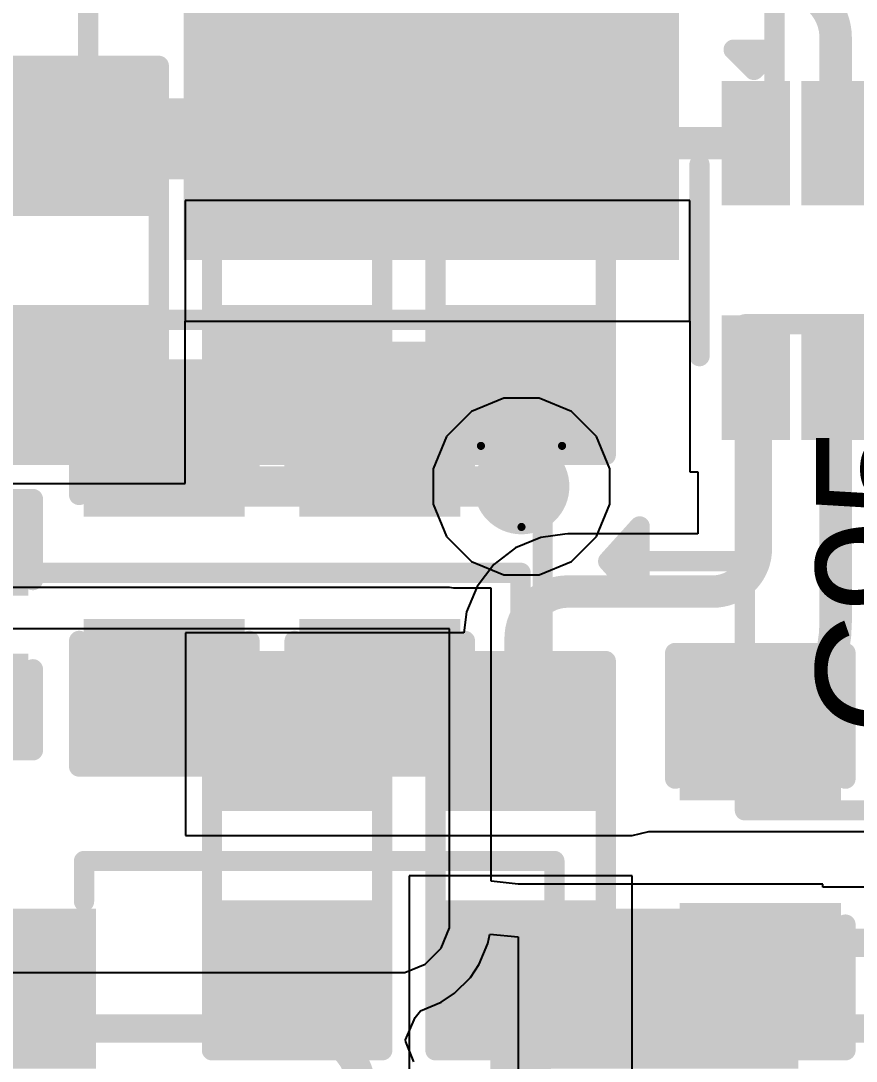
# Model space of a CAD drawing. Header units: inches. Extents: x 0 to 5359, y 0 to 5098.
# Drawn here: x 2.83 to 8.06, y 75.84 to 82.36 of the extents above; entities that cross this region are included whole.
import ezdxf

# ---------------------------------------------------------------- set-up
doc = ezdxf.new("R2010")
doc.units = ezdxf.units.IN
for name, color, linetype in [('Bottom Layer', 5, 'Continuous'), ('Bottom Overlay', 54, 'Continuous'), ('Bottom Paste', 16, 'Continuous'), ('Bottom Solder', 6, 'Continuous'), ('Drill Drawing', 1, 'Continuous'), ('Layer 1', 16, 'Continuous'), ('Layer 2', 76, 'Continuous'), ('Top Layer', 1, 'Continuous'), ('Top Overlay', 2, 'Continuous'), ('Top Paste', 8, 'Continuous'), ('Top Solder', 216, 'Continuous'), ('Via Holes', 16, 'Continuous')]:
    doc.layers.add(name, color=color, linetype=linetype)
doc.styles.add('Arial', font='', dxfattribs={"height": 0.2})
doc.styles.get('Arial').set_extended_font_data('Arial')

# ---------------------------------------------------------------- blocks, each defined once
blk = doc.blocks.new('C____D_4')
at = {"layer": 'Top Layer'}
blk.add_hatch(color=1, dxfattribs=at).paths.add_polyline_path([(1.85, 1.45), (4.25, 1.45), (4.25, -1.45), (1.85, -1.45)])
at = {"layer": 'Top Paste'}
blk.add_hatch(color=8, dxfattribs=at).paths.add_polyline_path([(1.85, 1.45), (4.25, 1.45), (4.25, -1.45), (1.85, -1.45)])
at = {"layer": 'Top Solder'}
blk.add_hatch(color=216, dxfattribs=at).paths.add_polyline_path([(1.7484, 1.5516), (4.3516, 1.5516), (4.3516, -1.5516), (1.7484, -1.5516)])
at = {"layer": 'Top Overlay'}
for points in [[(3.65, 2.15, 0.127, 0.127, 0), (-3.65, 2.15, 0.127, 0.127, 0)], [(3.65, 1.7094, 0.127, 0.127, 0), (3.65, 2.15, 0.127, 0.127, 0)], [(3.65, -2.15, 0.127, 0.127, 0), (3.65, -1.7094, 0.127, 0.127, 0)], [(3.65, -2.15, 0.127, 0.127, 0), (-3.65, -2.15, 0.127, 0.127, 0)]]:
    blk.add_lwpolyline(points, format="xyseb", dxfattribs=at)
for points in [[(3.6183, 2.15, 0.0635, 0.0635, 1), (3.6818, 2.15, 0.0635, 0.0635, 1)], [(3.6183, 2.15, 0.0635, 0.0635, 1), (3.6818, 2.15, 0.0635, 0.0635, 1)], [(3.6183, 1.7094, 0.0635, 0.0635, 1), (3.6818, 1.7094, 0.0635, 0.0635, 1)], [(3.6183, -1.7094, 0.0635, 0.0635, 1), (3.6818, -1.7094, 0.0635, 0.0635, 1)], [(3.6183, -2.15, 0.0635, 0.0635, 1), (3.6818, -2.15, 0.0635, 0.0635, 1)], [(3.6183, -2.15, 0.0635, 0.0635, 1), (3.6818, -2.15, 0.0635, 0.0635, 1)]]:
    blk.add_lwpolyline(points, format="xyseb", close=True, dxfattribs=at)
blk = doc.blocks.new('SOT_583_B_5')
at = {"layer": 'Bottom Layer'}
for points in [[(-1.07, 0.91), (-0.4, 0.91), (-0.4, 0.59), (-1.07, 0.59)], [(0.4, 0.91), (1.07, 0.91), (1.07, 0.59), (0.4, 0.59)], [(-1.07, 0.41), (-0.4, 0.41), (-0.4, 0.09), (-1.07, 0.09)], [(0.4, 0.41), (1.07, 0.41), (1.07, 0.09), (0.4, 0.09)], [(-1.07, -0.09), (-0.4, -0.09), (-0.4, -0.41), (-1.07, -0.41)], [(0.4, -0.09), (1.07, -0.09), (1.07, -0.41), (0.4, -0.41)], [(-1.07, -0.59), (-0.4, -0.59), (-0.4, -0.91), (-1.07, -0.91)], [(0.4, -0.59), (1.07, -0.59), (1.07, -0.91), (0.4, -0.91)]]:
    blk.add_hatch(color=5, dxfattribs=at).paths.add_polyline_path(points)
at = {"layer": 'Bottom Paste'}
for points in [[(-1.07, 0.91), (-0.4, 0.91), (-0.4, 0.59), (-1.07, 0.59)], [(0.4, 0.91), (1.07, 0.91), (1.07, 0.59), (0.4, 0.59)], [(-1.07, 0.41), (-0.4, 0.41), (-0.4, 0.09), (-1.07, 0.09)], [(0.4, 0.41), (1.07, 0.41), (1.07, 0.09), (0.4, 0.09)], [(-1.07, -0.09), (-0.4, -0.09), (-0.4, -0.41), (-1.07, -0.41)], [(0.4, -0.09), (1.07, -0.09), (1.07, -0.41), (0.4, -0.41)], [(-1.07, -0.59), (-0.4, -0.59), (-0.4, -0.91), (-1.07, -0.91)], [(0.4, -0.59), (1.07, -0.59), (1.07, -0.91), (0.4, -0.91)]]:
    blk.add_hatch(color=16, dxfattribs=at).paths.add_polyline_path(points)
at = {"layer": 'Bottom Solder'}
for points in [[(-1.125, 0.965), (-0.345, 0.965), (-0.345, 0.535), (-1.125, 0.535)], [(0.345, 0.965), (1.125, 0.965), (1.125, 0.535), (0.345, 0.535)], [(-1.125, 0.465), (-0.345, 0.465), (-0.345, 0.035), (-1.125, 0.035)], [(0.345, 0.465), (1.125, 0.465), (1.125, 0.035), (0.345, 0.035)], [(-1.125, -0.035), (-0.345, -0.035), (-0.345, -0.465), (-1.125, -0.465)], [(0.345, -0.035), (1.125, -0.035), (1.125, -0.465), (0.345, -0.465)], [(-1.125, -0.535), (-0.345, -0.535), (-0.345, -0.965), (-1.125, -0.965)], [(0.345, -0.535), (1.125, -0.535), (1.125, -0.965), (0.345, -0.965)]]:
    blk.add_hatch(color=6, dxfattribs=at).paths.add_polyline_path(points)
at = {"layer": 'Bottom Overlay'}
for points in [[(0.6, 1.103, 0.127, 0.127, 0), (-0.6, 1.103, 0.127, 0.127, 0)], [(-1.3208, -0.889, 0.127, 0.127, 0), (-1.3208, -0.635, 0.127, 0.127, 0)], [(-1.1938, -0.762, 0.127, 0.127, 0), (-1.3208, -0.635, 0.127, 0.127, 0)], [(-1.3208, -0.889, 0.127, 0.127, 0), (-1.1938, -0.762, 0.127, 0.127, 0)], [(0.6, -1.103, 0.127, 0.127, 0), (-0.6, -1.103, 0.127, 0.127, 0)]]:
    blk.add_lwpolyline(points, format="xyseb", dxfattribs=at)
for points in [[(-0.6317, 1.103, 0.0635, 0.0635, 1), (-0.5682, 1.103, 0.0635, 0.0635, 1)], [(0.5682, 1.103, 0.0635, 0.0635, 1), (0.6317, 1.103, 0.0635, 0.0635, 1)], [(-1.3525, -0.635, 0.0635, 0.0635, 1), (-1.2891, -0.635, 0.0635, 0.0635, 1)], [(-1.3525, -0.635, 0.0635, 0.0635, 1), (-1.2891, -0.635, 0.0635, 0.0635, 1)], [(-1.2255, -0.762, 0.0635, 0.0635, 1), (-1.1621, -0.762, 0.0635, 0.0635, 1)], [(-1.2255, -0.762, 0.0635, 0.0635, 1), (-1.1621, -0.762, 0.0635, 0.0635, 1)], [(-1.3525, -0.889, 0.0635, 0.0635, 1), (-1.2891, -0.889, 0.0635, 0.0635, 1)], [(-1.3525, -0.889, 0.0635, 0.0635, 1), (-1.2891, -0.889, 0.0635, 0.0635, 1)], [(-0.6317, -1.103, 0.0635, 0.0635, 1), (-0.5682, -1.103, 0.0635, 0.0635, 1)], [(0.5682, -1.103, 0.0635, 0.0635, 1), (0.6317, -1.103, 0.0635, 0.0635, 1)]]:
    blk.add_lwpolyline(points, format="xyseb", close=True, dxfattribs=at)
blk = doc.blocks.new('10_MSOP_57')
at = {"layer": 'Top Layer'}
for points in [[(-2.9, 1.15), (-1.5, 1.15), (-1.5, 0.85), (-2.9, 0.85)], [(1.5, 1.15), (2.9, 1.15), (2.9, 0.85), (1.5, 0.85)], [(-2.9, 0.65), (-1.5, 0.65), (-1.5, 0.35), (-2.9, 0.35)], [(1.5, 0.65), (2.9, 0.65), (2.9, 0.35), (1.5, 0.35)]]:
    blk.add_hatch(color=1, dxfattribs=at).paths.add_polyline_path(points)
at = {"layer": 'Top Paste'}
for points in [[(-2.9, 1.15), (-1.5, 1.15), (-1.5, 0.85), (-2.9, 0.85)], [(1.5, 1.15), (2.9, 1.15), (2.9, 0.85), (1.5, 0.85)], [(-2.9, 0.65), (-1.5, 0.65), (-1.5, 0.35), (-2.9, 0.35)], [(1.5, 0.65), (2.9, 0.65), (2.9, 0.35), (1.5, 0.35)]]:
    blk.add_hatch(color=8, dxfattribs=at).paths.add_polyline_path(points)
at = {"layer": 'Top Solder'}
for points in [[(-3.0016, 1.2516), (-1.3984, 1.2516), (-1.3984, 0.7484), (-3.0016, 0.7484)], [(1.3984, 1.2516), (3.0016, 1.2516), (3.0016, 0.7484), (1.3984, 0.7484)], [(-3.0016, 0.7516), (-1.3984, 0.7516), (-1.3984, 0.2484), (-3.0016, 0.2484)], [(1.3984, 0.7516), (3.0016, 0.7516), (3.0016, 0.2484), (1.3984, 0.2484)]]:
    blk.add_hatch(color=216, dxfattribs=at).paths.add_polyline_path(points)
at = {"layer": 'Top Overlay'}
for points in [[(-1.4732, 1.5494, 0.127, 0.127, 0), (-1.4732, 1.2954, 0.127, 0.127, 0)], [(-1.4732, 1.5494, 0.127, 0.127, 0), (1.4732, 1.5494, 0.127, 0.127, 0)], [(1.4732, 1.2954, 0.127, 0.127, 0), (1.4732, 1.5494, 0.127, 0.127, 0)]]:
    blk.add_lwpolyline(points, format="xyseb", dxfattribs=at)
for points in [[(-1.505, 1.5494, 0.0635, 0.0635, 1), (-1.4414, 1.5494, 0.0635, 0.0635, 1)], [(-1.505, 1.5494, 0.0635, 0.0635, 1), (-1.4414, 1.5494, 0.0635, 0.0635, 1)], [(1.4414, 1.5494, 0.0635, 0.0635, 1), (1.505, 1.5494, 0.0635, 0.0635, 1)], [(1.4414, 1.5494, 0.0635, 0.0635, 1), (1.505, 1.5494, 0.0635, 0.0635, 1)], [(-1.5049, 1.2954, 0.0635, 0.0635, 1), (-1.4414, 1.2954, 0.0635, 0.0635, 1)], [(1.4414, 1.2954, 0.0635, 0.0635, 1), (1.5049, 1.2954, 0.0635, 0.0635, 1)]]:
    blk.add_lwpolyline(points, format="xyseb", close=True, dxfattribs=at)
blk = doc.blocks.new('R___0603_B_153')
at = {"layer": 'Bottom Layer'}
for points in [[(-1.143, -0.4445), (-1.143, 0.4445), (-0.381, 0.4445), (-0.381, -0.4445)], [(0.381, -0.4445), (0.381, 0.4445), (1.143, 0.4445), (1.143, -0.4445)]]:
    blk.add_hatch(color=5, dxfattribs=at).paths.add_polyline_path(points)
at = {"layer": 'Bottom Paste'}
for points in [[(-1.143, -0.4445), (-1.143, 0.4445), (-0.381, 0.4445), (-0.381, -0.4445)], [(0.381, -0.4445), (0.381, 0.4445), (1.143, 0.4445), (1.143, -0.4445)]]:
    blk.add_hatch(color=16, dxfattribs=at).paths.add_polyline_path(points)
at = {"layer": 'Bottom Solder'}
for points in [[(-1.2446, -0.5461), (-1.2446, 0.5461), (-0.2794, 0.5461), (-0.2794, -0.5461)], [(0.2794, -0.5461), (0.2794, 0.5461), (1.2446, 0.5461), (1.2446, -0.5461)]]:
    blk.add_hatch(color=6, dxfattribs=at).paths.add_polyline_path(points)
at = {"layer": 'Bottom Overlay'}
for points in [[(-1.2192, 0.5334, 0.127, 0.127, 0), (-1.2192, -0.5334, 0.127, 0.127, 0)], [(-1.2192, 0.5334, 0.127, 0.127, 0), (1.2192, 0.5334, 0.127, 0.127, 0)], [(1.2192, 0.5334, 0.127, 0.127, 0), (1.2192, -0.5334, 0.127, 0.127, 0)], [(-1.2192, -0.5334, 0.127, 0.127, 0), (1.2192, -0.5334, 0.127, 0.127, 0)]]:
    blk.add_lwpolyline(points, format="xyseb", dxfattribs=at)
for points in [[(-1.251, 0.5334, 0.0635, 0.0635, 1), (-1.1874, 0.5334, 0.0635, 0.0635, 1)], [(-1.251, 0.5334, 0.0635, 0.0635, 1), (-1.1874, 0.5334, 0.0635, 0.0635, 1)], [(1.1874, 0.5334, 0.0635, 0.0635, 1), (1.251, 0.5334, 0.0635, 0.0635, 1)], [(1.1874, 0.5334, 0.0635, 0.0635, 1), (1.251, 0.5334, 0.0635, 0.0635, 1)], [(-1.251, -0.5334, 0.0635, 0.0635, 1), (-1.1874, -0.5334, 0.0635, 0.0635, 1)], [(-1.251, -0.5334, 0.0635, 0.0635, 1), (-1.1874, -0.5334, 0.0635, 0.0635, 1)], [(1.1874, -0.5334, 0.0635, 0.0635, 1), (1.251, -0.5334, 0.0635, 0.0635, 1)], [(1.1874, -0.5334, 0.0635, 0.0635, 1), (1.251, -0.5334, 0.0635, 0.0635, 1)]]:
    blk.add_lwpolyline(points, format="xyseb", close=True, dxfattribs=at)
blk = doc.blocks.new('R___0603_B_154')
at = {"layer": 'Bottom Layer'}
for points in [[(-1.143, -0.4445), (-1.143, 0.4445), (-0.381, 0.4445), (-0.381, -0.4445)], [(0.381, -0.4445), (0.381, 0.4445), (1.143, 0.4445), (1.143, -0.4445)]]:
    blk.add_hatch(color=5, dxfattribs=at).paths.add_polyline_path(points)
at = {"layer": 'Bottom Paste'}
for points in [[(-1.143, -0.4445), (-1.143, 0.4445), (-0.381, 0.4445), (-0.381, -0.4445)], [(0.381, -0.4445), (0.381, 0.4445), (1.143, 0.4445), (1.143, -0.4445)]]:
    blk.add_hatch(color=16, dxfattribs=at).paths.add_polyline_path(points)
at = {"layer": 'Bottom Solder'}
for points in [[(-1.2446, -0.5461), (-1.2446, 0.5461), (-0.2794, 0.5461), (-0.2794, -0.5461)], [(0.2794, -0.5461), (0.2794, 0.5461), (1.2446, 0.5461), (1.2446, -0.5461)]]:
    blk.add_hatch(color=6, dxfattribs=at).paths.add_polyline_path(points)
at = {"layer": 'Bottom Overlay'}
for points in [[(1.2192, 0.5334, 0.127, 0.127, 0), (-1.2192, 0.5334, 0.127, 0.127, 0)], [(-1.2192, 0.5334, 0.127, 0.127, 0), (-1.2192, -0.5334, 0.127, 0.127, 0)], [(1.2192, 0.5334, 0.127, 0.127, 0), (1.2192, -0.5334, 0.127, 0.127, 0)], [(-1.2192, -0.5334, 0.127, 0.127, 0), (1.2192, -0.5334, 0.127, 0.127, 0)]]:
    blk.add_lwpolyline(points, format="xyseb", dxfattribs=at)
for points in [[(-1.251, 0.5334, 0.0635, 0.0635, 1), (-1.1874, 0.5334, 0.0635, 0.0635, 1)], [(-1.251, 0.5334, 0.0635, 0.0635, 1), (-1.1874, 0.5334, 0.0635, 0.0635, 1)], [(1.1875, 0.5334, 0.0635, 0.0635, 1), (1.251, 0.5334, 0.0635, 0.0635, 1)], [(1.1875, 0.5334, 0.0635, 0.0635, 1), (1.251, 0.5334, 0.0635, 0.0635, 1)], [(-1.2509, -0.5334, 0.0635, 0.0635, 1), (-1.1874, -0.5334, 0.0635, 0.0635, 1)], [(-1.2509, -0.5334, 0.0635, 0.0635, 1), (-1.1874, -0.5334, 0.0635, 0.0635, 1)], [(1.1875, -0.5334, 0.0635, 0.0635, 1), (1.251, -0.5334, 0.0635, 0.0635, 1)], [(1.1875, -0.5334, 0.0635, 0.0635, 1), (1.251, -0.5334, 0.0635, 0.0635, 1)]]:
    blk.add_lwpolyline(points, format="xyseb", close=True, dxfattribs=at)
blk = doc.blocks.new('R___0603_B_155')
at = {"layer": 'Bottom Layer'}
for points in [[(-1.143, -0.4445), (-1.143, 0.4445), (-0.381, 0.4445), (-0.381, -0.4445)], [(0.381, -0.4445), (0.381, 0.4445), (1.143, 0.4445), (1.143, -0.4445)]]:
    blk.add_hatch(color=5, dxfattribs=at).paths.add_polyline_path(points)
at = {"layer": 'Bottom Paste'}
for points in [[(-1.143, -0.4445), (-1.143, 0.4445), (-0.381, 0.4445), (-0.381, -0.4445)], [(0.381, -0.4445), (0.381, 0.4445), (1.143, 0.4445), (1.143, -0.4445)]]:
    blk.add_hatch(color=16, dxfattribs=at).paths.add_polyline_path(points)
at = {"layer": 'Bottom Solder'}
for points in [[(-1.2446, -0.5461), (-1.2446, 0.5461), (-0.2794, 0.5461), (-0.2794, -0.5461)], [(0.2794, -0.5461), (0.2794, 0.5461), (1.2446, 0.5461), (1.2446, -0.5461)]]:
    blk.add_hatch(color=6, dxfattribs=at).paths.add_polyline_path(points)
at = {"layer": 'Bottom Overlay'}
for points in [[(-1.2192, 0.5334, 0.127, 0.127, 0), (-1.2192, -0.5334, 0.127, 0.127, 0)], [(-1.2192, 0.5334, 0.127, 0.127, 0), (1.2192, 0.5334, 0.127, 0.127, 0)], [(1.2192, 0.5334, 0.127, 0.127, 0), (1.2192, -0.5334, 0.127, 0.127, 0)], [(-1.2192, -0.5334, 0.127, 0.127, 0), (1.2192, -0.5334, 0.127, 0.127, 0)]]:
    blk.add_lwpolyline(points, format="xyseb", dxfattribs=at)
for points in [[(-1.251, 0.5334, 0.0635, 0.0635, 1), (-1.1874, 0.5334, 0.0635, 0.0635, 1)], [(-1.251, 0.5334, 0.0635, 0.0635, 1), (-1.1874, 0.5334, 0.0635, 0.0635, 1)], [(1.1874, 0.5334, 0.0635, 0.0635, 1), (1.251, 0.5334, 0.0635, 0.0635, 1)], [(1.1874, 0.5334, 0.0635, 0.0635, 1), (1.251, 0.5334, 0.0635, 0.0635, 1)], [(-1.251, -0.5334, 0.0635, 0.0635, 1), (-1.1874, -0.5334, 0.0635, 0.0635, 1)], [(-1.251, -0.5334, 0.0635, 0.0635, 1), (-1.1874, -0.5334, 0.0635, 0.0635, 1)], [(1.1874, -0.5334, 0.0635, 0.0635, 1), (1.251, -0.5334, 0.0635, 0.0635, 1)], [(1.1874, -0.5334, 0.0635, 0.0635, 1), (1.251, -0.5334, 0.0635, 0.0635, 1)]]:
    blk.add_lwpolyline(points, format="xyseb", close=True, dxfattribs=at)
blk = doc.blocks.new('R___0603_B_156')
at = {"layer": 'Bottom Layer'}
for points in [[(-1.143, -0.4445), (-1.143, 0.4445), (-0.381, 0.4445), (-0.381, -0.4445)], [(0.381, -0.4445), (0.381, 0.4445), (1.143, 0.4445), (1.143, -0.4445)]]:
    blk.add_hatch(color=5, dxfattribs=at).paths.add_polyline_path(points)
at = {"layer": 'Bottom Paste'}
for points in [[(-1.143, -0.4445), (-1.143, 0.4445), (-0.381, 0.4445), (-0.381, -0.4445)], [(0.381, -0.4445), (0.381, 0.4445), (1.143, 0.4445), (1.143, -0.4445)]]:
    blk.add_hatch(color=16, dxfattribs=at).paths.add_polyline_path(points)
at = {"layer": 'Bottom Solder'}
for points in [[(-1.2446, -0.5461), (-1.2446, 0.5461), (-0.2794, 0.5461), (-0.2794, -0.5461)], [(0.2794, -0.5461), (0.2794, 0.5461), (1.2446, 0.5461), (1.2446, -0.5461)]]:
    blk.add_hatch(color=6, dxfattribs=at).paths.add_polyline_path(points)
at = {"layer": 'Bottom Overlay'}
for points in [[(-1.2192, 0.5334, 0.127, 0.127, 0), (1.2192, 0.5334, 0.127, 0.127, 0)], [(-1.2192, -0.5334, 0.127, 0.127, 0), (-1.2192, 0.5334, 0.127, 0.127, 0)], [(1.2192, -0.5334, 0.127, 0.127, 0), (1.2192, 0.5334, 0.127, 0.127, 0)], [(-1.2192, -0.5334, 0.127, 0.127, 0), (1.2192, -0.5334, 0.127, 0.127, 0)]]:
    blk.add_lwpolyline(points, format="xyseb", dxfattribs=at)
for points in [[(-1.251, 0.5334, 0.0635, 0.0635, 1), (-1.1875, 0.5334, 0.0635, 0.0635, 1)], [(-1.251, 0.5334, 0.0635, 0.0635, 1), (-1.1875, 0.5334, 0.0635, 0.0635, 1)], [(1.1874, 0.5334, 0.0635, 0.0635, 1), (1.251, 0.5334, 0.0635, 0.0635, 1)], [(1.1874, 0.5334, 0.0635, 0.0635, 1), (1.251, 0.5334, 0.0635, 0.0635, 1)], [(-1.251, -0.5334, 0.0635, 0.0635, 1), (-1.1874, -0.5334, 0.0635, 0.0635, 1)], [(-1.251, -0.5334, 0.0635, 0.0635, 1), (-1.1874, -0.5334, 0.0635, 0.0635, 1)], [(1.1874, -0.5334, 0.0635, 0.0635, 1), (1.251, -0.5334, 0.0635, 0.0635, 1)], [(1.1874, -0.5334, 0.0635, 0.0635, 1), (1.251, -0.5334, 0.0635, 0.0635, 1)]]:
    blk.add_lwpolyline(points, format="xyseb", close=True, dxfattribs=at)
blk = doc.blocks.new('R___0603_B_159')
at = {"layer": 'Bottom Layer'}
for points in [[(-1.143, -0.4445), (-1.143, 0.4445), (-0.381, 0.4445), (-0.381, -0.4445)], [(0.381, -0.4445), (0.381, 0.4445), (1.143, 0.4445), (1.143, -0.4445)]]:
    blk.add_hatch(color=5, dxfattribs=at).paths.add_polyline_path(points)
at = {"layer": 'Bottom Paste'}
for points in [[(-1.143, -0.4445), (-1.143, 0.4445), (-0.381, 0.4445), (-0.381, -0.4445)], [(0.381, -0.4445), (0.381, 0.4445), (1.143, 0.4445), (1.143, -0.4445)]]:
    blk.add_hatch(color=16, dxfattribs=at).paths.add_polyline_path(points)
at = {"layer": 'Bottom Solder'}
for points in [[(-1.2446, -0.5461), (-1.2446, 0.5461), (-0.2794, 0.5461), (-0.2794, -0.5461)], [(0.2794, -0.5461), (0.2794, 0.5461), (1.2446, 0.5461), (1.2446, -0.5461)]]:
    blk.add_hatch(color=6, dxfattribs=at).paths.add_polyline_path(points)
at = {"layer": 'Bottom Overlay'}
for points in [[(-1.2192, 0.5334, 0.127, 0.127, 0), (1.2192, 0.5334, 0.127, 0.127, 0)], [(-1.2192, 0.5334, 0.127, 0.127, 0), (-1.2192, -0.5334, 0.127, 0.127, 0)], [(1.2192, 0.5334, 0.127, 0.127, 0), (1.2192, -0.5334, 0.127, 0.127, 0)], [(-1.2192, -0.5334, 0.127, 0.127, 0), (1.2192, -0.5334, 0.127, 0.127, 0)]]:
    blk.add_lwpolyline(points, format="xyseb", dxfattribs=at)
for points in [[(-1.251, 0.5334, 0.0635, 0.0635, 1), (-1.1874, 0.5334, 0.0635, 0.0635, 1)], [(-1.251, 0.5334, 0.0635, 0.0635, 1), (-1.1874, 0.5334, 0.0635, 0.0635, 1)], [(1.1875, 0.5334, 0.0635, 0.0635, 1), (1.251, 0.5334, 0.0635, 0.0635, 1)], [(1.1875, 0.5334, 0.0635, 0.0635, 1), (1.251, 0.5334, 0.0635, 0.0635, 1)], [(-1.251, -0.5334, 0.0635, 0.0635, 1), (-1.1874, -0.5334, 0.0635, 0.0635, 1)], [(-1.251, -0.5334, 0.0635, 0.0635, 1), (-1.1874, -0.5334, 0.0635, 0.0635, 1)], [(1.1874, -0.5334, 0.0635, 0.0635, 1), (1.251, -0.5334, 0.0635, 0.0635, 1)], [(1.1874, -0.5334, 0.0635, 0.0635, 1), (1.251, -0.5334, 0.0635, 0.0635, 1)]]:
    blk.add_lwpolyline(points, format="xyseb", close=True, dxfattribs=at)
blk = doc.blocks.new('C___0402_294')
at = {"layer": 'Top Layer'}
for points in [[(-0.6985, -0.3175), (-0.6985, 0.3175), (-0.2413, 0.3175), (-0.2413, -0.3175)], [(0.2413, -0.3175), (0.2413, 0.3175), (0.6985, 0.3175), (0.6985, -0.3175)]]:
    blk.add_hatch(color=1, dxfattribs=at).paths.add_polyline_path(points)
at = {"layer": 'Top Paste'}
for points in [[(-0.6985, -0.3175), (-0.6985, 0.3175), (-0.2413, 0.3175), (-0.2413, -0.3175)], [(0.2413, -0.3175), (0.2413, 0.3175), (0.6985, 0.3175), (0.6985, -0.3175)]]:
    blk.add_hatch(color=8, dxfattribs=at).paths.add_polyline_path(points)
at = {"layer": 'Top Solder'}
for points in [[(-0.7585, -0.3775), (-0.7585, 0.3775), (-0.1813, 0.3775), (-0.1813, -0.3775)], [(0.1813, -0.3775), (0.1813, 0.3775), (0.7585, 0.3775), (0.7585, -0.3775)]]:
    blk.add_hatch(color=216, dxfattribs=at).paths.add_polyline_path(points)
at = {"layer": 'Top Overlay'}
for points in [[(-0.7874, 0.4064, 0.127, 0.127, 0), (-0.2794, 0.4064, 0.127, 0.127, 0)], [(-0.7874, -0.4064, 0.127, 0.127, 0), (-0.7874, 0.4064, 0.127, 0.127, 0)], [(0.7874, 0.4064, 0.127, 0.127, 0), (0.2794, 0.4064, 0.127, 0.127, 0)], [(0.7874, -0.4064, 0.127, 0.127, 0), (0.7874, 0.4064, 0.127, 0.127, 0)], [(-0.7874, -0.4064, 0.127, 0.127, 0), (-0.2794, -0.4064, 0.127, 0.127, 0)], [(0.2794, -0.4064, 0.127, 0.127, 0), (0.7874, -0.4064, 0.127, 0.127, 0)]]:
    blk.add_lwpolyline(points, format="xyseb", dxfattribs=at)
for points in [[(-0.8191, 0.4064, 0.0635, 0.0635, 1), (-0.7556, 0.4064, 0.0635, 0.0635, 1)], [(-0.8191, 0.4064, 0.0635, 0.0635, 1), (-0.7556, 0.4064, 0.0635, 0.0635, 1)], [(-0.3112, 0.4064, 0.0635, 0.0635, 1), (-0.2477, 0.4064, 0.0635, 0.0635, 1)], [(0.2477, 0.4064, 0.0635, 0.0635, 1), (0.3111, 0.4064, 0.0635, 0.0635, 1)], [(0.7556, 0.4064, 0.0635, 0.0635, 1), (0.8191, 0.4064, 0.0635, 0.0635, 1)], [(0.7556, 0.4064, 0.0635, 0.0635, 1), (0.8191, 0.4064, 0.0635, 0.0635, 1)], [(-0.8192, -0.4064, 0.0635, 0.0635, 1), (-0.7557, -0.4064, 0.0635, 0.0635, 1)], [(-0.8192, -0.4064, 0.0635, 0.0635, 1), (-0.7557, -0.4064, 0.0635, 0.0635, 1)], [(-0.3111, -0.4064, 0.0635, 0.0635, 1), (-0.2477, -0.4064, 0.0635, 0.0635, 1)], [(0.2477, -0.4064, 0.0635, 0.0635, 1), (0.3112, -0.4064, 0.0635, 0.0635, 1)], [(0.7556, -0.4064, 0.0635, 0.0635, 1), (0.8191, -0.4064, 0.0635, 0.0635, 1)], [(0.7556, -0.4064, 0.0635, 0.0635, 1), (0.8191, -0.4064, 0.0635, 0.0635, 1)]]:
    blk.add_lwpolyline(points, format="xyseb", close=True, dxfattribs=at)
blk = doc.blocks.new('C___0603_295')
at = {"layer": 'Top Layer'}
for points in [[(-0.381, 0.4445), (-0.381, -0.4445), (-1.143, -0.4445), (-1.143, 0.4445)], [(1.143, 0.4445), (1.143, -0.4445), (0.381, -0.4445), (0.381, 0.4445)]]:
    blk.add_hatch(color=1, dxfattribs=at).paths.add_polyline_path(points)
at = {"layer": 'Top Paste'}
for points in [[(-0.381, 0.4445), (-0.381, -0.4445), (-1.143, -0.4445), (-1.143, 0.4445)], [(1.143, 0.4445), (1.143, -0.4445), (0.381, -0.4445), (0.381, 0.4445)]]:
    blk.add_hatch(color=8, dxfattribs=at).paths.add_polyline_path(points)
at = {"layer": 'Top Solder'}
for points in [[(-0.321, 0.5045), (-0.321, -0.5045), (-1.203, -0.5045), (-1.203, 0.5045)], [(1.203, 0.5045), (1.203, -0.5045), (0.321, -0.5045), (0.321, 0.5045)]]:
    blk.add_hatch(color=216, dxfattribs=at).paths.add_polyline_path(points)
at = {"layer": 'Top Overlay'}
for points in [[(-1.2446, -0.5334, 0.127, 0.127, 0), (-1.2446, 0.5334, 0.127, 0.127, 0)], [(-0.4572, 0.5334, 0.127, 0.127, 0), (-1.2446, 0.5334, 0.127, 0.127, 0)], [(1.2446, 0.5334, 0.127, 0.127, 0), (0.4572, 0.5334, 0.127, 0.127, 0)], [(1.2446, -0.5334, 0.127, 0.127, 0), (1.2446, 0.5334, 0.127, 0.127, 0)], [(-0.4572, -0.5334, 0.127, 0.127, 0), (-1.2446, -0.5334, 0.127, 0.127, 0)], [(1.2446, -0.5334, 0.127, 0.127, 0), (0.4572, -0.5334, 0.127, 0.127, 0)]]:
    blk.add_lwpolyline(points, format="xyseb", dxfattribs=at)
for points in [[(-1.2764, 0.5334, 0.0635, 0.0635, 1), (-1.2129, 0.5334, 0.0635, 0.0635, 1)], [(-1.2764, 0.5334, 0.0635, 0.0635, 1), (-1.2129, 0.5334, 0.0635, 0.0635, 1)], [(-0.489, 0.5334, 0.0635, 0.0635, 1), (-0.4255, 0.5334, 0.0635, 0.0635, 1)], [(0.4254, 0.5334, 0.0635, 0.0635, 1), (0.4889, 0.5334, 0.0635, 0.0635, 1)], [(1.2128, 0.5334, 0.0635, 0.0635, 1), (1.2764, 0.5334, 0.0635, 0.0635, 1)], [(1.2128, 0.5334, 0.0635, 0.0635, 1), (1.2764, 0.5334, 0.0635, 0.0635, 1)], [(-1.2764, -0.5334, 0.0635, 0.0635, 1), (-1.2129, -0.5334, 0.0635, 0.0635, 1)], [(-1.2764, -0.5334, 0.0635, 0.0635, 1), (-1.2129, -0.5334, 0.0635, 0.0635, 1)], [(-0.489, -0.5334, 0.0635, 0.0635, 1), (-0.4255, -0.5334, 0.0635, 0.0635, 1)], [(0.4254, -0.5334, 0.0635, 0.0635, 1), (0.4889, -0.5334, 0.0635, 0.0635, 1)], [(1.2128, -0.5334, 0.0635, 0.0635, 1), (1.2764, -0.5334, 0.0635, 0.0635, 1)], [(1.2128, -0.5334, 0.0635, 0.0635, 1), (1.2764, -0.5334, 0.0635, 0.0635, 1)]]:
    blk.add_lwpolyline(points, format="xyseb", close=True, dxfattribs=at)
blk = doc.blocks.new('C___0603_296')
at = {"layer": 'Top Layer'}
for points in [[(-0.381, 0.4445), (-0.381, -0.4445), (-1.143, -0.4445), (-1.143, 0.4445)], [(1.143, 0.4445), (1.143, -0.4445), (0.381, -0.4445), (0.381, 0.4445)]]:
    blk.add_hatch(color=1, dxfattribs=at).paths.add_polyline_path(points)
at = {"layer": 'Top Paste'}
for points in [[(-0.381, 0.4445), (-0.381, -0.4445), (-1.143, -0.4445), (-1.143, 0.4445)], [(1.143, 0.4445), (1.143, -0.4445), (0.381, -0.4445), (0.381, 0.4445)]]:
    blk.add_hatch(color=8, dxfattribs=at).paths.add_polyline_path(points)
at = {"layer": 'Top Solder'}
for points in [[(-0.321, 0.5045), (-0.321, -0.5045), (-1.203, -0.5045), (-1.203, 0.5045)], [(1.203, 0.5045), (1.203, -0.5045), (0.321, -0.5045), (0.321, 0.5045)]]:
    blk.add_hatch(color=216, dxfattribs=at).paths.add_polyline_path(points)
at = {"layer": 'Top Overlay'}
for points in [[(-1.2446, -0.5334, 0.127, 0.127, 0), (-1.2446, 0.5334, 0.127, 0.127, 0)], [(-0.4572, 0.5334, 0.127, 0.127, 0), (-1.2446, 0.5334, 0.127, 0.127, 0)], [(1.2446, 0.5334, 0.127, 0.127, 0), (0.4572, 0.5334, 0.127, 0.127, 0)], [(1.2446, -0.5334, 0.127, 0.127, 0), (1.2446, 0.5334, 0.127, 0.127, 0)], [(-0.4572, -0.5334, 0.127, 0.127, 0), (-1.2446, -0.5334, 0.127, 0.127, 0)], [(1.2446, -0.5334, 0.127, 0.127, 0), (0.4572, -0.5334, 0.127, 0.127, 0)]]:
    blk.add_lwpolyline(points, format="xyseb", dxfattribs=at)
for points in [[(-1.2764, 0.5334, 0.0635, 0.0635, 1), (-1.2128, 0.5334, 0.0635, 0.0635, 1)], [(-1.2764, 0.5334, 0.0635, 0.0635, 1), (-1.2128, 0.5334, 0.0635, 0.0635, 1)], [(-0.4889, 0.5334, 0.0635, 0.0635, 1), (-0.4254, 0.5334, 0.0635, 0.0635, 1)], [(0.4254, 0.5334, 0.0635, 0.0635, 1), (0.4889, 0.5334, 0.0635, 0.0635, 1)], [(1.2128, 0.5334, 0.0635, 0.0635, 1), (1.2764, 0.5334, 0.0635, 0.0635, 1)], [(1.2128, 0.5334, 0.0635, 0.0635, 1), (1.2764, 0.5334, 0.0635, 0.0635, 1)], [(-1.2764, -0.5334, 0.0635, 0.0635, 1), (-1.2128, -0.5334, 0.0635, 0.0635, 1)], [(-1.2764, -0.5334, 0.0635, 0.0635, 1), (-1.2128, -0.5334, 0.0635, 0.0635, 1)], [(-0.4889, -0.5334, 0.0635, 0.0635, 1), (-0.4254, -0.5334, 0.0635, 0.0635, 1)], [(0.4255, -0.5334, 0.0635, 0.0635, 1), (0.489, -0.5334, 0.0635, 0.0635, 1)], [(1.2129, -0.5334, 0.0635, 0.0635, 1), (1.2764, -0.5334, 0.0635, 0.0635, 1)], [(1.2129, -0.5334, 0.0635, 0.0635, 1), (1.2764, -0.5334, 0.0635, 0.0635, 1)]]:
    blk.add_lwpolyline(points, format="xyseb", close=True, dxfattribs=at)
blk = doc.blocks.new('C___0603_B_332')
at = {"layer": 'Bottom Layer'}
for points in [[(-1.143, -0.4445), (-1.143, 0.4445), (-0.381, 0.4445), (-0.381, -0.4445)], [(0.381, -0.4445), (0.381, 0.4445), (1.143, 0.4445), (1.143, -0.4445)]]:
    blk.add_hatch(color=5, dxfattribs=at).paths.add_polyline_path(points)
at = {"layer": 'Bottom Paste'}
for points in [[(-1.143, -0.4445), (-1.143, 0.4445), (-0.381, 0.4445), (-0.381, -0.4445)], [(0.381, -0.4445), (0.381, 0.4445), (1.143, 0.4445), (1.143, -0.4445)]]:
    blk.add_hatch(color=16, dxfattribs=at).paths.add_polyline_path(points)
at = {"layer": 'Bottom Solder'}
for points in [[(-1.203, -0.5045), (-1.203, 0.5045), (-0.321, 0.5045), (-0.321, -0.5045)], [(0.321, -0.5045), (0.321, 0.5045), (1.203, 0.5045), (1.203, -0.5045)]]:
    blk.add_hatch(color=6, dxfattribs=at).paths.add_polyline_path(points)
at = {"layer": 'Bottom Overlay'}
for points in [[(-1.2446, 0.5334, 0.127, 0.127, 0), (-0.4572, 0.5334, 0.127, 0.127, 0)], [(-1.2446, 0.5334, 0.127, 0.127, 0), (-1.2446, -0.5334, 0.127, 0.127, 0)], [(1.2446, 0.5334, 0.127, 0.127, 0), (0.4572, 0.5334, 0.127, 0.127, 0)], [(1.2446, 0.5334, 0.127, 0.127, 0), (1.2446, -0.5334, 0.127, 0.127, 0)], [(-1.2446, -0.5334, 0.127, 0.127, 0), (-0.4572, -0.5334, 0.127, 0.127, 0)], [(0.4572, -0.5334, 0.127, 0.127, 0), (1.2446, -0.5334, 0.127, 0.127, 0)]]:
    blk.add_lwpolyline(points, format="xyseb", dxfattribs=at)
for points in [[(-1.2764, 0.5334, 0.0635, 0.0635, 1), (-1.2128, 0.5334, 0.0635, 0.0635, 1)], [(-1.2764, 0.5334, 0.0635, 0.0635, 1), (-1.2128, 0.5334, 0.0635, 0.0635, 1)], [(-0.4889, 0.5334, 0.0635, 0.0635, 1), (-0.4254, 0.5334, 0.0635, 0.0635, 1)], [(0.4254, 0.5334, 0.0635, 0.0635, 1), (0.4889, 0.5334, 0.0635, 0.0635, 1)], [(1.2128, 0.5334, 0.0635, 0.0635, 1), (1.2764, 0.5334, 0.0635, 0.0635, 1)], [(1.2128, 0.5334, 0.0635, 0.0635, 1), (1.2764, 0.5334, 0.0635, 0.0635, 1)], [(-1.2764, -0.5334, 0.0635, 0.0635, 1), (-1.2128, -0.5334, 0.0635, 0.0635, 1)], [(-1.2764, -0.5334, 0.0635, 0.0635, 1), (-1.2128, -0.5334, 0.0635, 0.0635, 1)], [(-0.4889, -0.5334, 0.0635, 0.0635, 1), (-0.4254, -0.5334, 0.0635, 0.0635, 1)], [(0.4254, -0.5334, 0.0635, 0.0635, 1), (0.4889, -0.5334, 0.0635, 0.0635, 1)], [(1.2128, -0.5334, 0.0635, 0.0635, 1), (1.2764, -0.5334, 0.0635, 0.0635, 1)], [(1.2128, -0.5334, 0.0635, 0.0635, 1), (1.2764, -0.5334, 0.0635, 0.0635, 1)]]:
    blk.add_lwpolyline(points, format="xyseb", close=True, dxfattribs=at)

msp = doc.modelspace()

# ---------------------------------------------------------------- hatches: boundary and pattern name
at = {"layer": 'Bottom Layer'}
h = msp.add_hatch(color=5, dxfattribs=at)
edge = h.paths.add_edge_path()
edge.add_arc((5.968, 79.4411), 0.3, 0, 360)
at = {"layer": 'Layer 1'}
h = msp.add_hatch(color=16, dxfattribs=at)
edge = h.paths.add_edge_path()
edge.add_arc((5.968, 79.4411), 0.3, 0, 360)
at = {"layer": 'Layer 2'}
h = msp.add_hatch(color=76, dxfattribs=at)
edge = h.paths.add_edge_path()
edge.add_arc((5.968, 79.4411), 0.3, 0, 360)
at = {"layer": 'Top Layer'}
h = msp.add_hatch(color=1, dxfattribs=at)
edge = h.paths.add_edge_path()
edge.add_arc((5.968, 79.4411), 0.3, 0, 360)
at = {"layer": 'Via Holes'}
h = msp.add_hatch(color=7, dxfattribs=at)
edge = h.paths.add_edge_path()
edge.add_arc((5.968, 79.4411), 0.15, 0, 360)

# ---------------------------------------------------------------- linework, layer by layer
at = {"layer": 'Bottom Layer'}
for p, q in [((7.022, 81.2319), (3.861, 81.2319)), ((3.861, 81.2319), (3.861, 80.4763)), ((7.022, 80.4763), (7.022, 81.2319)), ((3.861, 80.4763), (7.022, 80.4763)), ((3.861, 79.4603), (3.861, 80.4763)), ((3.861, 80.4763), (7.022, 80.4763)), ((7.022, 80.4763), (7.022, 80.2985)), ((7.022, 80.2985), (7.022, 79.5333)), ((7.022, 79.5333), (7.0735, 79.5333)), ((7.0735, 79.5333), (7.0735, 79.1451)), ((2.464, 79.4603), (3.861, 79.4603)), ((6.2592, 79.1451), (6.2393, 79.1411)), ((7.0735, 79.1451), (6.2592, 79.1451)), ((6.0889, 79.1213), (5.9302, 79.0556)), ((6.2393, 79.1411), (6.0889, 79.1213)), ((5.9302, 79.0556), (5.794, 78.951)), ((5.794, 78.951), (5.6894, 78.8148)), ((5.6894, 78.8148), (5.6237, 78.6561)), ((5.6237, 78.6561), (5.6063, 78.5243)), ((5.261, 78.5243), (3.864, 78.5243)), ((3.864, 78.5243), (3.864, 77.2543)), ((5.264, 78.5243), (5.261, 78.5243)), ((5.261, 78.5243), (5.261, 78.5243)), ((5.6063, 78.5243), (5.264, 78.5243)), ((5.264, 78.5243), (5.264, 78.5243)), ((3.864, 77.2543), (5.261, 77.2543)), ((5.261, 77.2543), (5.261, 77.2543)), ((5.261, 77.2543), (5.264, 77.2543)), ((5.264, 77.2543), (5.264, 77.2543)), ((5.264, 77.2543), (6.5983, 77.2543)), ((6.5983, 77.2543), (6.661, 77.2543)), ((6.661, 77.2543), (6.7656, 77.2797)), ((6.661, 77.2543), (6.661, 77.2543)), ((6.7656, 77.2797), (6.7656, 77.2797)), ((6.7656, 77.2797), (8.1626, 77.2797)), ((6.661, 77.0003), (5.264, 77.0003)), ((5.264, 77.0003), (5.264, 75.7303)), ((6.661, 75.7303), (6.661, 77.0003))]:
    msp.add_line(p, q, dxfattribs=at)
for points in [[(4.5625, 82.2477, 0.2032, 0.2032, -0.414214), (4.8979, 82.5831, 0.2032, 0.2032, 0)], [(7.6055, 82.5831, 0.2032, 0.2032, -0.414214), (7.936, 82.2526, 0.2032, 0.2032, 0)], [(4.5625, 81.6193, 0.2032, 0.2032, 0), (4.5625, 82.2477, 0.2032, 0.2032, 0)], [(7.936, 81.5923, 0.2032, 0.2032, 0), (7.936, 82.2526, 0.2032, 0.2032, 0)], [(3.1625, 81.6193, 0.508, 0.508, 0), (4.5625, 81.6193, 0.508, 0.508, 0)], [(5.9625, 81.6193, 0.2032, 0.2032, 0), (5.9895, 81.5923, 0.2032, 0.2032, 0)], [(5.9895, 81.5923, 0.2032, 0.2032, 0), (7.436, 81.5923, 0.2032, 0.2032, 0)], [(2.0737, 80.0953, 0.508, 0.508, 0), (3.1625, 80.0953, 0.508, 0.508, 0)], [(4.5625, 80.0953, 0.508, 0.508, 0), (5.9625, 80.0953, 0.508, 0.508, 0)], [(5.9625, 79.4411, 0.508, 0.508, 0), (5.9625, 80.0953, 0.508, 0.508, 0)], [(7.436, 79.0504, 0.2032, 0.2032, 0), (7.436, 80.1223, 0.2032, 0.2032, 0)], [(7.936, 78.7011, 0.2032, 0.2032, 0), (7.936, 80.1223, 0.2032, 0.2032, 0)], [(5.9625, 79.4411, 0.254, 0.254, 0), (5.968, 79.4411, 0.254, 0.254, 0)], [(7.436, 79.0504, 0.2032, 0.2032, -0.414214), (7.1682, 78.7825, 0.2032, 0.2032, 0)], [(5.9625, 78.4858, 0.2032, 0.2032, -0.414214), (6.2592, 78.7825, 0.2032, 0.2032, 0)], [(6.2592, 78.7825, 0.2032, 0.2032, 0), (7.1682, 78.7825, 0.2032, 0.2032, 0)], [(7.936, 78.5917, 0.2032, 0.2032, 0), (7.936, 78.7011, 0.2032, 0.2032, 0)], [(7.936, 78.5917, 0.2032, 0.2032, -0.140495), (7.807, 78.1415, 0.2032, 0.2032, 0)], [(5.9625, 77.8893, 0.2032, 0.2032, 0), (5.9625, 78.4858, 0.2032, 0.2032, 0)], [(7.4641, 77.9147, 0.2032, 0.2032, 0), (7.807, 78.1415, 0.2032, 0.2032, 0)], [(4.5625, 77.8893, 0.508, 0.508, 0), (5.9625, 77.8893, 0.508, 0.508, 0)], [(5.9625, 74.93, 0.381, 0.381, 0), (5.9625, 76.3653, 0.381, 0.381, 0)]]:
    msp.add_lwpolyline(points, format="xyseb", dxfattribs=at)
for points in [[(4.5117, 82.2477, 0.1016, 0.1016, 1), (4.6133, 82.2477, 0.1016, 0.1016, 1)], [(4.5117, 82.2477, 0.1016, 0.1016, 1), (4.6133, 82.2477, 0.1016, 0.1016, 1)], [(7.8852, 82.2526, 0.1016, 0.1016, 1), (7.9868, 82.2526, 0.1016, 0.1016, 1)], [(7.8852, 82.2526, 0.1016, 0.1016, 1), (7.9868, 82.2526, 0.1016, 0.1016, 1)], [(3.0355, 81.6193, 0.254, 0.254, 1), (3.2895, 81.6193, 0.254, 0.254, 1)], [(4.4355, 81.6193, 0.254, 0.254, 1), (4.6895, 81.6193, 0.254, 0.254, 1)], [(4.5117, 81.6193, 0.1016, 0.1016, 1), (4.6133, 81.6193, 0.1016, 0.1016, 1)], [(5.9117, 81.6193, 0.1016, 0.1016, 1), (6.0133, 81.6193, 0.1016, 0.1016, 1)], [(5.9387, 81.5923, 0.1016, 0.1016, 1), (6.0403, 81.5923, 0.1016, 0.1016, 1)], [(5.9387, 81.5923, 0.1016, 0.1016, 1), (6.0403, 81.5923, 0.1016, 0.1016, 1)], [(7.3852, 81.5923, 0.1016, 0.1016, 1), (7.4868, 81.5923, 0.1016, 0.1016, 1)], [(7.8852, 81.5923, 0.1016, 0.1016, 1), (7.9868, 81.5923, 0.1016, 0.1016, 1)], [(3.0355, 80.0953, 0.254, 0.254, 1), (3.2895, 80.0953, 0.254, 0.254, 1)], [(4.4355, 80.0953, 0.254, 0.254, 1), (4.6895, 80.0953, 0.254, 0.254, 1)], [(5.8355, 80.0953, 0.254, 0.254, 1), (6.0895, 80.0953, 0.254, 0.254, 1)], [(5.8355, 80.0953, 0.254, 0.254, 1), (6.0895, 80.0953, 0.254, 0.254, 1)], [(7.3852, 80.1223, 0.1016, 0.1016, 1), (7.4868, 80.1223, 0.1016, 0.1016, 1)], [(7.8852, 80.1223, 0.1016, 0.1016, 1), (7.9868, 80.1223, 0.1016, 0.1016, 1)], [(5.8355, 79.4411, 0.254, 0.254, 1), (6.0895, 79.4411, 0.254, 0.254, 1)], [(5.899, 79.4411, 0.127, 0.127, 1), (6.026, 79.4411, 0.127, 0.127, 1)], [(5.9045, 79.4411, 0.127, 0.127, 1), (6.0315, 79.4411, 0.127, 0.127, 1)], [(7.3852, 79.0504, 0.1016, 0.1016, 1), (7.4868, 79.0504, 0.1016, 0.1016, 1)], [(7.3852, 79.0504, 0.1016, 0.1016, 1), (7.4868, 79.0504, 0.1016, 0.1016, 1)], [(6.2084, 78.7825, 0.1016, 0.1016, 1), (6.31, 78.7825, 0.1016, 0.1016, 1)], [(6.2084, 78.7825, 0.1016, 0.1016, 1), (6.31, 78.7825, 0.1016, 0.1016, 1)], [(7.1174, 78.7825, 0.1016, 0.1016, 1), (7.219, 78.7825, 0.1016, 0.1016, 1)], [(7.1174, 78.7825, 0.1016, 0.1016, 1), (7.219, 78.7825, 0.1016, 0.1016, 1)], [(7.8852, 78.7011, 0.1016, 0.1016, 1), (7.9868, 78.7011, 0.1016, 0.1016, 1)], [(7.8852, 78.7011, 0.1016, 0.1016, 1), (7.9868, 78.7011, 0.1016, 0.1016, 1)], [(7.8852, 78.5917, 0.1016, 0.1016, 1), (7.9868, 78.5917, 0.1016, 0.1016, 1)], [(7.8852, 78.5917, 0.1016, 0.1016, 1), (7.9868, 78.5917, 0.1016, 0.1016, 1)], [(5.9117, 78.4858, 0.1016, 0.1016, 1), (6.0133, 78.4858, 0.1016, 0.1016, 1)], [(5.9117, 78.4858, 0.1016, 0.1016, 1), (6.0133, 78.4858, 0.1016, 0.1016, 1)], [(7.7562, 78.1415, 0.1016, 0.1016, 1), (7.8578, 78.1415, 0.1016, 0.1016, 1)], [(7.7562, 78.1415, 0.1016, 0.1016, 1), (7.8578, 78.1415, 0.1016, 0.1016, 1)], [(4.4355, 77.8893, 0.254, 0.254, 1), (4.6895, 77.8893, 0.254, 0.254, 1)], [(5.8355, 77.8893, 0.254, 0.254, 1), (6.0895, 77.8893, 0.254, 0.254, 1)], [(5.9117, 77.8893, 0.1016, 0.1016, 1), (6.0133, 77.8893, 0.1016, 0.1016, 1)], [(7.4133, 77.9147, 0.1016, 0.1016, 1), (7.5149, 77.9147, 0.1016, 0.1016, 1)], [(5.8672, 76.3653, 0.1905, 0.1905, 1), (6.0577, 76.3653, 0.1905, 0.1905, 1)]]:
    msp.add_lwpolyline(points, format="xyseb", close=True, dxfattribs=at)
at = {"layer": 'Bottom Overlay'}
for points in [[(5.4625, 82.0765, 0.127, 0.127, 0), (5.4625, 83.6287, 0.127, 0.127, 0)], [(4.0625, 82.0765, 0.127, 0.127, 0), (4.0625, 83.018, 0.127, 0.127, 0)], [(2.6051, 78.9, 0.127, 0.127, 0), (5.9625, 78.9, 0.127, 0.127, 0)], [(5.9625, 78.3465, 0.127, 0.127, 0), (5.9625, 78.9, 0.127, 0.127, 0)]]:
    msp.add_lwpolyline(points, format="xyseb", dxfattribs=at)
for points in [[(4.0307, 82.0765, 0.0635, 0.0635, 1), (4.0942, 82.0765, 0.0635, 0.0635, 1)], [(5.4307, 82.0765, 0.0635, 0.0635, 1), (5.4942, 82.0765, 0.0635, 0.0635, 1)], [(5.9307, 78.9, 0.0635, 0.0635, 1), (5.9942, 78.9, 0.0635, 0.0635, 1)], [(5.9307, 78.9, 0.0635, 0.0635, 1), (5.9942, 78.9, 0.0635, 0.0635, 1)], [(5.9307, 78.3465, 0.0635, 0.0635, 1), (5.9942, 78.3465, 0.0635, 0.0635, 1)]]:
    msp.add_lwpolyline(points, format="xyseb", close=True, dxfattribs=at)
at = {"layer": 'Drill Drawing'}
for points in [[(5.714, 79.6951, 0.0508, 0.0508, 0), (6.222, 79.6951, 0.0508, 0.0508, 0)], [(5.714, 79.6951, 0.0508, 0.0508, 0), (5.968, 79.1871, 0.0508, 0.0508, 0)], [(5.968, 79.1871, 0.0508, 0.0508, 0), (6.222, 79.6951, 0.0508, 0.0508, 0)]]:
    msp.add_lwpolyline(points, format="xyseb", dxfattribs=at)
for points in [[(5.7013, 79.6951, 0.0254, 0.0254, 1), (5.7267, 79.6951, 0.0254, 0.0254, 1)], [(5.7013, 79.6951, 0.0254, 0.0254, 1), (5.7267, 79.6951, 0.0254, 0.0254, 1)], [(6.2093, 79.6951, 0.0254, 0.0254, 1), (6.2347, 79.6951, 0.0254, 0.0254, 1)], [(6.2093, 79.6951, 0.0254, 0.0254, 1), (6.2347, 79.6951, 0.0254, 0.0254, 1)], [(5.9553, 79.1871, 0.0254, 0.0254, 1), (5.9807, 79.1871, 0.0254, 0.0254, 1)], [(5.9553, 79.1871, 0.0254, 0.0254, 1), (5.9807, 79.1871, 0.0254, 0.0254, 1)]]:
    msp.add_lwpolyline(points, format="xyseb", close=True, dxfattribs=at)
at = {"layer": 'Layer 2'}
for p, q in [((5.8578, 79.9951), (5.6542, 79.9108)), ((6.0782, 79.9951), (5.8578, 79.9951)), ((6.2818, 79.9108), (6.0782, 79.9951)), ((5.6542, 79.9108), (5.4983, 79.7549)), ((6.4377, 79.7549), (6.2818, 79.9108)), ((5.4983, 79.7549), (5.414, 79.5513)), ((6.522, 79.5513), (6.4377, 79.7549)), ((5.414, 79.5513), (5.414, 79.3309)), ((6.522, 79.3309), (6.522, 79.5513)), ((5.414, 79.3309), (5.4983, 79.1273)), ((6.4377, 79.1273), (6.522, 79.3309)), ((5.4983, 79.1273), (5.6542, 78.9715)), ((6.2818, 78.9715), (6.4377, 79.1273)), ((5.6542, 78.9715), (5.8578, 78.8871)), ((6.0782, 78.8871), (6.2818, 78.9715)), ((5.8578, 78.8871), (6.0782, 78.8871))]:
    msp.add_line(p, q, dxfattribs=at)
at = {"layer": 'Top Layer'}
for p, q in [((5.518, 78.8085), (2.0551, 78.8085)), ((5.543, 78.8035), (5.518, 78.8085)), ((5.7785, 78.8035), (5.543, 78.8035)), ((5.7785, 77.5335), (5.7785, 78.8035)), ((5.518, 78.5495), (2.1183, 78.5495)), ((5.518, 76.7463), (5.518, 78.5495)), ((5.777, 76.9679), (5.777, 77.5335)), ((5.777, 77.5335), (5.7785, 77.5335)), ((5.9468, 76.9486), (5.777, 76.9679)), ((5.9548, 76.9486), (5.9468, 76.9486)), ((7.8548, 76.9486), (5.9548, 76.9486)), ((7.8548, 76.9306), (7.8548, 76.9486)), ((20.1147, 76.9306), (7.8548, 76.9306)), ((5.518, 76.6763), (5.518, 76.7463)), ((5.518, 76.7463), (5.518, 76.7463)), ((5.4644, 76.547), (5.518, 76.6763)), ((5.7573, 76.5772), (5.769, 76.6361)), ((5.769, 76.6361), (5.9468, 76.6186)), ((5.9468, 76.6186), (5.9468, 76.1406)), ((5.3655, 76.4481), (5.4644, 76.547)), ((5.7037, 76.4479), (5.7573, 76.5772)), ((5.2362, 76.3946), (5.3655, 76.4481)), ((5.6476, 76.3639), (5.7037, 76.4479)), ((1.8008, 76.3946), (5.1663, 76.3946)), ((5.1663, 76.3946), (5.2362, 76.3946)), ((5.5486, 76.265), (5.6476, 76.3639)), ((5.4646, 76.2088), (5.5486, 76.265)), ((5.301, 76.1143), (5.3353, 76.1553)), ((5.3353, 76.1553), (5.4646, 76.2088)), ((5.242, 75.9733), (5.301, 76.1143)), ((5.9468, 76.1406), (5.9468, 76.1406)), ((5.9468, 76.1406), (5.9468, 75.6406)), ((5.2425, 75.9604), (5.242, 75.9733)), ((5.2945, 75.8347), (5.2425, 75.9604))]:
    msp.add_line(p, q, dxfattribs=at)
for points in [[(3.9818, 79.4411, 0.254, 0.254, -0.414214), (3.7304, 79.6925, 0.254, 0.254, 0)], [(3.9818, 79.4411, 0.254, 0.254, 0), (5.968, 79.4411, 0.254, 0.254, 0)], [(6.9008, 76.5446, 0.1778, 0.1778, 0), (6.9372, 76.581, 0.1778, 0.1778, 0)], [(6.9372, 76.581, 0.1778, 0.1778, 0), (20.5486, 76.581, 0.1778, 0.1778, 0)], [(2.5008, 76.0446, 0.1778, 0.1778, 0), (4.5657, 76.0446, 0.1778, 0.1778, 0)], [(4.5657, 76.0446, 0.1778, 0.1778, -0.414214), (4.9709, 75.6394, 0.1778, 0.1778, 0)], [(6.9008, 76.0446, 0.1778, 0.1778, 0), (21.2344, 76.0446, 0.1778, 0.1778, 0)]]:
    msp.add_lwpolyline(points, format="xyseb", dxfattribs=at)
for points in [[(3.6669, 79.6925, 0.127, 0.127, 1), (3.7939, 79.6925, 0.127, 0.127, 1)], [(3.9183, 79.4411, 0.127, 0.127, 1), (4.0453, 79.4411, 0.127, 0.127, 1)], [(3.9183, 79.4411, 0.127, 0.127, 1), (4.0453, 79.4411, 0.127, 0.127, 1)], [(5.9045, 79.4411, 0.127, 0.127, 1), (6.0315, 79.4411, 0.127, 0.127, 1)], [(6.8928, 76.581, 0.0889, 0.0889, 1), (6.9817, 76.581, 0.0889, 0.0889, 1)], [(6.8928, 76.581, 0.0889, 0.0889, 1), (6.9817, 76.581, 0.0889, 0.0889, 1)], [(6.8563, 76.5446, 0.0889, 0.0889, 1), (6.9452, 76.5446, 0.0889, 0.0889, 1)], [(4.5213, 76.0446, 0.0889, 0.0889, 1), (4.6102, 76.0446, 0.0889, 0.0889, 1)], [(4.5213, 76.0446, 0.0889, 0.0889, 1), (4.6102, 76.0446, 0.0889, 0.0889, 1)], [(6.8563, 76.0446, 0.0889, 0.0889, 1), (6.9452, 76.0446, 0.0889, 0.0889, 1)]]:
    msp.add_lwpolyline(points, format="xyseb", close=True, dxfattribs=at)
at = {"layer": 'Top Overlay'}
for points in [[(1.6528, 80.4859, 0.127, 0.127, 0), (6.1006, 80.4859, 0.127, 0.127, 0)], [(6.1006, 77.6859, 0.127, 0.127, 0), (6.1006, 80.4859, 0.127, 0.127, 0)], [(7.3674, 80.4573, 0.127, 0.127, 0), (11.6573, 80.4573, 0.127, 0.127, 0)], [(7.3674, 77.4116, 0.127, 0.127, 0), (7.3674, 80.4573, 0.127, 0.127, 0)], [(6.511, 78.9721, 0.127, 0.127, 0), (6.7081, 79.1906, 0.127, 0.127, 0)], [(6.7081, 78.7536, 0.127, 0.127, 0), (6.7081, 79.1906, 0.127, 0.127, 0)], [(6.6096, 78.8628, 0.127, 0.127, 0), (6.665, 79.1014, 0.127, 0.127, 0)], [(6.511, 78.9721, 0.127, 0.127, 0), (6.7081, 78.7536, 0.127, 0.127, 0)], [(6.7081, 78.9721, 0.127, 0.127, 0), (7.3674, 78.9721, 0.127, 0.127, 0)], [(7.3674, 77.4116, 0.127, 0.127, 0), (11.6573, 77.4116, 0.127, 0.127, 0)]]:
    msp.add_lwpolyline(points, format="xyseb", dxfattribs=at)
for points in [[(6.0688, 80.4859, 0.0635, 0.0635, 1), (6.1323, 80.4859, 0.0635, 0.0635, 1)], [(6.0688, 80.4859, 0.0635, 0.0635, 1), (6.1323, 80.4859, 0.0635, 0.0635, 1)], [(7.3357, 80.4573, 0.0635, 0.0635, 1), (7.3992, 80.4573, 0.0635, 0.0635, 1)], [(7.3357, 80.4573, 0.0635, 0.0635, 1), (7.3992, 80.4573, 0.0635, 0.0635, 1)], [(6.6764, 79.1906, 0.0635, 0.0635, 1), (6.7399, 79.1906, 0.0635, 0.0635, 1)], [(6.6764, 79.1906, 0.0635, 0.0635, 1), (6.7399, 79.1906, 0.0635, 0.0635, 1)], [(6.6333, 79.1014, 0.0635, 0.0635, 1), (6.6968, 79.1014, 0.0635, 0.0635, 1)], [(6.4793, 78.9721, 0.0635, 0.0635, 1), (6.5428, 78.9721, 0.0635, 0.0635, 1)], [(6.4793, 78.9721, 0.0635, 0.0635, 1), (6.5428, 78.9721, 0.0635, 0.0635, 1)], [(6.6764, 78.9721, 0.0635, 0.0635, 1), (6.7399, 78.9721, 0.0635, 0.0635, 1)], [(7.3357, 78.9721, 0.0635, 0.0635, 1), (7.3992, 78.9721, 0.0635, 0.0635, 1)], [(6.5778, 78.8628, 0.0635, 0.0635, 1), (6.6413, 78.8628, 0.0635, 0.0635, 1)], [(6.6764, 78.7536, 0.0635, 0.0635, 1), (6.7399, 78.7536, 0.0635, 0.0635, 1)], [(6.6764, 78.7536, 0.0635, 0.0635, 1), (6.7399, 78.7536, 0.0635, 0.0635, 1)], [(6.0688, 77.6859, 0.0635, 0.0635, 1), (6.1323, 77.6859, 0.0635, 0.0635, 1)], [(7.3357, 77.4116, 0.0635, 0.0635, 1), (7.3992, 77.4116, 0.0635, 0.0635, 1)], [(7.3357, 77.4116, 0.0635, 0.0635, 1), (7.3992, 77.4116, 0.0635, 0.0635, 1)]]:
    msp.add_lwpolyline(points, format="xyseb", close=True, dxfattribs=at)

# ---------------------------------------------------------------- block references
for name, p, rotation in [('C____D_4', (5.4036, 85.2114), 270), ('SOT_583_B_5', (8.186, 80.8573), 270), ('R___0603_B_159', (3.1625, 80.8573), 90), ('R___0603_B_156', (4.5625, 80.8573), 270), ('R___0603_B_154', (5.9625, 80.8573), 90), ('C___0603_296', (3.7304, 78.9305), 270), ('C___0603_295', (5.08, 78.9305), 270), ('C___0402_294', (2.5008, 78.5749), 270), ('C___0603_B_332', (7.4641, 77.1527), 90), ('R___0603_B_155', (4.5625, 77.1273), 90), ('R___0603_B_153', (5.9625, 77.1273), 90)]:
    msp.add_blockref(name, p, dxfattribs=dict(rotation=rotation))
msp.add_blockref('10_MSOP_57', (4.7008, 75.5446))

# ---------------------------------------------------------------- texts
at = {"layer": 'Top Overlay', "style": 'Arial'}
msp.add_text('C95', height=0.762, rotation=90, dxfattribs=at).set_placement((8.5748, 77.879))

doc.saveas('drawing.dxf')
